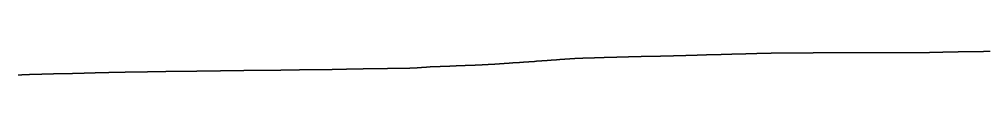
# Model space of a CAD drawing. Header units: millimetres. Extents: x 0 to 74012, y -3596 to 150.
# Drawn here: x 27690 to 37008, y -530 to -303 of the extents above; entities that cross this region are included whole.
import ezdxf

# ---------------------------------------------------------------- set-up
doc = ezdxf.new("R2010")
doc.units = ezdxf.units.MM
doc.layers.add('Clone', color=7, linetype='CONTINUOUS')

msp = doc.modelspace()

# ---------------------------------------------------------------- linework, layer by layer
at = {"layer": 'Clone'}
for points in [[(32997.1, -373.11), (33011.8, -372.666)], [(33011.8, -372.666), (33026.6, -371.86)], [(33026.6, -371.86), (33041.3, -371.459)], [(33041.3, -371.459), (33056, -370.718)], [(33056, -370.718), (33070.8, -370.394)], [(33070.8, -370.394), (33085.5, -369.764)], [(33085.5, -369.764), (33100.3, -369.39)], [(33100.3, -369.39), (33115, -367.739)], [(33115, -367.739), (33129.8, -367.257)], [(33129.8, -367.257), (33144.5, -366.632)], [(33144.5, -366.632), (33159.3, -366.445)], [(33159.3, -366.445), (33174, -366.296)], [(33174, -366.296), (33188.8, -366.035)], [(33188.8, -366.035), (33203.5, -365.881)], [(33203.5, -365.881), (33218.2, -365.539)], [(33218.2, -365.539), (33233, -364.403)], [(33233, -364.403), (33247.7, -363.899)], [(33247.7, -363.899), (33262.5, -363.717)], [(33262.5, -363.717), (33277.2, -363.27)], [(33277.2, -363.27), (33292, -362.95)], [(33292, -362.95), (33306.7, -362.286)], [(33306.7, -362.286), (33321.5, -361.964)], [(33321.5, -361.964), (33336.2, -360.597)], [(33336.2, -360.597), (33350.9, -360.464)], [(33350.9, -360.464), (33365.7, -360.39)], [(33365.7, -360.39), (33380.4, -360.262)], [(33380.4, -360.262), (33395.2, -360.111)], [(33395.2, -360.111), (33409.9, -359.633)], [(33409.9, -359.633), (33424.7, -359.387)], [(33424.7, -359.387), (33439.4, -358.823)], [(33439.4, -358.823), (33454.2, -358)], [(33454.2, -358), (33468.9, -357.562)], [(33468.9, -357.562), (33483.7, -357.364)], [(33483.7, -357.364), (33498.4, -356.752)], [(33498.4, -356.752), (33513.1, -356.439)], [(33513.1, -356.439), (33527.9, -356.014)], [(33527.9, -356.014), (33542.6, -355.849)], [(33542.6, -355.849), (33557.4, -355.539)], [(33557.4, -355.539), (33572.1, -354.657)], [(33572.1, -354.657), (33586.9, -354.192)], [(33586.9, -354.192), (33601.6, -354.005)], [(33601.6, -354.005), (33616.4, -353.601)], [(33616.4, -353.601), (33631.1, -353.445)], [(33631.1, -353.445), (33645.8, -353.228)], [(33645.8, -353.228), (33660.6, -352.99)], [(33660.6, -352.99), (33675.3, -352.201)], [(33675.3, -352.201), (33690.1, -351.935)], [(33690.1, -351.935), (33704.8, -351.919)], [(33704.8, -351.919), (33719.6, -351.871)], [(33719.6, -351.871), (33734.3, -352.002)], [(33734.3, -352.002), (33749.1, -352.2)], [(33749.1, -352.2), (33763.8, -352.188)], [(33763.8, -352.188), (33778.6, -351.894)], [(33778.6, -351.894), (33793.3, -351.084)], [(33793.3, -351.084), (33808, -350.443)], [(33808, -350.443), (33822.8, -350.12)], [(33822.8, -350.12), (33837.5, -349.642)], [(33837.5, -349.642), (33852.3, -349.379)], [(33852.3, -349.379), (33867, -349.16)], [(33867, -349.16), (33881.8, -348.603)], [(33881.8, -348.603), (33896.5, -348.471)], [(33896.5, -348.471), (33911.3, -347.555)], [(33911.3, -347.555), (33926, -347.354)], [(33926, -347.354), (33940.7, -346.952)], [(33940.7, -346.952), (33955.5, -346.751)], [(33955.5, -346.751), (33970.2, -346.349)], [(33970.2, -346.349), (33985, -345.967)], [(33985, -345.967), (33999.7, -345.313)], [(33999.7, -345.313), (34014.5, -345.037)], [(34014.5, -345.037), (34029.2, -344.07)], [(34029.2, -344.07), (34044, -343.907)], [(34044, -343.907), (34058.7, -343.521)], [(34058.7, -343.521), (34073.5, -343.338)], [(34073.5, -343.338), (34088.2, -343.019)], [(34088.2, -343.019), (34102.9, -342.901)], [(34102.9, -342.901), (34117.7, -342.687)], [(34117.7, -342.687), (34132.4, -341.589)], [(34132.4, -341.589), (34147.2, -341.366)], [(34147.2, -341.366), (34161.9, -340.888)], [(34161.9, -340.888), (34176.7, -340.639)], [(34176.7, -340.639), (34191.4, -340.006)], [(34191.4, -340.006), (34206.2, -339.726)], [(34206.2, -339.726), (34220.9, -339.211)], [(34220.9, -339.211), (34235.6, -338.897)], [(34235.6, -338.897), (34250.4, -337.742)], [(34250.4, -337.742), (34265.1, -337.529)], [(34265.1, -337.529), (34279.9, -336.957)], [(34279.9, -336.957), (34294.6, -336.571)], [(34294.6, -336.571), (34309.4, -335.806)], [(34309.4, -335.806), (34324.1, -335.633)], [(34324.1, -335.633), (34338.9, -335.194)], [(34338.9, -335.194), (34353.6, -334.438)], [(34353.6, -334.438), (34368.4, -333.501)], [(34368.4, -333.501), (34383.1, -333.46)], [(34383.1, -333.46), (34397.8, -333.549)], [(34397.8, -333.549), (34412.6, -333.696)], [(34412.6, -333.696), (34427.3, -333.528)], [(34427.3, -333.528), (34442.1, -333.195)], [(34442.1, -333.195), (34456.8, -333.035)], [(34456.8, -333.035), (34471.6, -331.991)], [(34471.6, -331.991), (34486.3, -331.821)], [(34486.3, -331.821), (34501.1, -331.482)], [(34501.1, -331.482), (34515.8, -331.234)], [(34515.8, -331.234), (34530.5, -330.376)], [(34530.5, -330.376), (34545.3, -330)], [(34545.3, -330), (34560, -329.781)], [(34560, -329.781), (34574.8, -329.556)], [(34574.8, -329.556), (34589.5, -328.859)], [(34589.5, -328.859), (34604.3, -328.41)], [(34604.3, -328.41), (34619, -328.185)], [(34619, -328.185), (34633.8, -327.736)], [(34633.8, -327.736), (34648.5, -327.529)], [(34648.5, -327.529), (34663.3, -327.149)], [(34663.3, -327.149), (34678, -326.874)], [(34678, -326.874), (34692.7, -326.315)], [(34692.7, -326.315), (34707.5, -325.69)], [(34707.5, -325.69), (34722.2, -325.131)], [(34722.2, -325.131), (34737, -324.887)], [(34737, -324.887), (34751.7, -324.403)], [(34751.7, -324.403), (34766.5, -324.162)], [(34766.5, -324.162), (34781.2, -323.679)], [(34781.2, -323.679), (34796, -323.437)], [(34796, -323.437), (34810.7, -322.528)], [(34810.7, -322.528), (34825.4, -322.286)], [(34825.4, -322.286), (34840.2, -322.045)], [(34840.2, -322.045), (34854.9, -321.562)], [(34854.9, -321.562), (34869.7, -321.32)], [(34869.7, -321.32), (34884.4, -320.937)], [(34884.4, -320.937), (34899.2, -320.73)], [(34899.2, -320.73), (34913.9, -320.683)], [(34913.9, -320.683), (34928.7, -320.053)], [(34928.7, -320.053), (34943.4, -319.755)], [(34943.4, -319.755), (34958.2, -319.533)], [(34958.2, -319.533), (34972.9, -319.135)], [(34972.9, -319.135), (34987.6, -319.421)], [(34987.6, -319.421), (35002.4, -318.839)], [(35002.4, -318.839), (35017.1, -318.603)], [(35017.1, -318.603), (35031.9, -318.438)], [(35031.9, -318.438), (35046.6, -318.07)], [(35046.6, -318.07), (35061.4, -318.102)], [(35061.4, -318.102), (35076.1, -318.166)], [(35076.1, -318.166), (35090.9, -318.198)], [(35090.9, -318.198), (35105.6, -318.262)], [(35105.6, -318.262), (35120.3, -318.294)], [(35120.3, -318.294), (35135.1, -318.358)], [(35135.1, -318.358), (35149.8, -318.39)], [(35149.8, -318.39), (35164.6, -318.055)], [(35164.6, -318.055), (35179.3, -318.087)], [(35179.3, -318.087), (35194.1, -318.151)], [(35194.1, -318.151), (35208.8, -318.183)], [(35208.8, -318.183), (35223.6, -318.247)], [(35223.6, -318.247), (35238.3, -318.279)], [(35238.3, -318.279), (35253.1, -318.343)], [(35253.1, -318.343), (35267.8, -317.975)], [(35267.8, -317.975), (35282.5, -317.855)], [(35282.5, -317.855), (35297.3, -317.675)], [(35297.3, -317.675), (35312, -317.496)], [(35312, -317.496), (35326.8, -317.251)], [(35326.8, -317.252), (35341.5, -317.148)], [(35341.5, -317.148), (35356.3, -316.993)], [(35356.3, -316.993), (35371, -316.936)], [(35371, -316.936), (35385.8, -316.466)], [(35385.8, -316.466), (35400.5, -316.409)], [(35400.5, -316.409), (35415.2, -316.296)], [(35415.2, -316.296), (35430, -316.24)], [(35430, -316.24), (35444.7, -316.263)], [(35444.7, -316.263), (35459.5, -316.098)], [(35459.5, -316.098), (35474.2, -316.217)], [(35474.2, -316.217), (35489, -316.168)], [(35489, -316.168), (35503.7, -315.439)], [(35503.7, -315.439), (35518.5, -315.23)], [(35518.5, -315.23), (35533.2, -315.02)], [(35533.2, -315.02), (35548, -315)], [(35548, -315), (35562.7, -315)], [(35562.7, -315), (35577.4, -315)], [(35577.4, -315), (35592.2, -315)], [(35592.2, -315), (35606.9, -315)], [(35606.9, -315), (35621.7, -315)], [(35621.7, -315), (35636.4, -315)], [(35636.4, -315), (35651.2, -315)], [(35651.2, -315), (35665.9, -315)], [(35665.9, -315), (35680.7, -315)], [(35680.7, -315), (35695.4, -315)], [(35695.4, -315), (35710.1, -315)], [(35710.1, -315), (35724.9, -315)], [(35724.9, -315), (35739.6, -315)], [(35739.6, -315), (35754.4, -315)], [(35754.4, -315), (35769.1, -315)], [(35769.1, -315), (35783.9, -315)], [(35783.9, -315), (35798.6, -315)], [(35798.6, -315), (35813.4, -315)], [(35813.4, -315), (35828.1, -315)], [(35828.1, -315), (35842.9, -315)], [(35842.9, -315), (35857.6, -315)], [(35857.6, -315), (35872.3, -315)], [(35872.3, -315), (35887.1, -315)], [(35887.1, -315), (35901.8, -315)], [(35901.8, -315), (35916.6, -315)], [(35916.6, -315), (35931.3, -315)], [(35931.3, -315), (35946.1, -315)], [(35946.1, -315), (35960.8, -315)], [(35960.8, -315), (35975.6, -315)], [(35975.6, -315), (35990.3, -315)], [(35990.3, -315), (36005, -315)], [(36005, -315), (36019.8, -315)], [(36019.8, -315), (36034.5, -315)], [(36034.5, -315), (36049.3, -315)], [(36049.3, -315), (36064, -315)], [(36064, -315), (36078.8, -315)], [(36078.8, -315), (36093.5, -315)], [(36093.5, -315), (36108.3, -315)], [(36108.3, -315), (36123, -315)], [(36123, -315), (36137.8, -315)], [(36137.8, -315), (36152.5, -315)], [(36152.5, -315), (36167.2, -315)], [(36167.2, -315), (36182, -315)], [(36182, -315), (36196.7, -315)], [(36196.7, -315), (36211.5, -315)], [(36211.5, -315), (36226.2, -315)], [(36226.2, -315), (36241, -315)], [(36241, -315), (36255.7, -315)], [(36255.7, -315), (36270.5, -315)], [(36270.5, -315), (36285.2, -315)], [(36285.2, -315), (36299.9, -315)], [(36299.9, -315), (36314.7, -315)], [(36314.7, -315), (36329.4, -315)], [(36329.4, -315), (36344.2, -315)], [(36344.2, -315), (36358.9, -315)], [(36358.9, -315), (36373.7, -315)], [(36373.7, -315), (36388.4, -315)], [(36388.4, -315), (36403.2, -315)], [(36403.2, -315), (36417.9, -314.672)], [(36417.9, -314.672), (36432.7, -314.382)], [(36432.7, -314.382), (36447.4, -313.834)], [(36447.4, -313.834), (36462.1, -313.548)], [(36462.1, -313.548), (36476.9, -313.262)], [(36476.9, -313.262), (36491.6, -312.793)], [(36491.6, -312.793), (36506.4, -312.566)], [(36506.4, -312.566), (36521.1, -311.897)], [(36521.1, -311.897), (36535.9, -311.669)], [(36535.9, -311.669), (36550.6, -311.214)], [(36550.6, -311.214), (36565.4, -310.987)], [(36565.4, -310.987), (36580.1, -310.532)], [(36580.1, -310.532), (36594.8, -310.304)], [(36594.8, -310.304), (36609.6, -309.849)], [(36609.6, -309.849), (36624.3, -309.622)], [(36624.3, -309.622), (36639.1, -308.953)], [(36639.1, -308.953), (36653.8, -308.725)], [(36653.8, -308.725), (36668.6, -308.27)], [(36668.6, -308.27), (36683.3, -308.098)], [(36683.3, -308.098), (36698.1, -307.865)], [(36698.1, -307.865), (36712.8, -307.738)], [(36712.8, -307.738), (36727.6, -307.61)], [(36727.6, -307.61), (36742.3, -307.109)], [(36742.3, -307.109), (36757, -306.981)], [(36757, -306.981), (36771.8, -306.726)], [(36771.8, -306.726), (36786.5, -306.598)], [(36786.5, -306.598), (36801.3, -306.342)], [(36801.3, -306.342), (36816, -306.178)], [(36816, -306.178), (36830.8, -305.965)], [(36830.8, -305.965), (36845.5, -305.926)], [(36845.5, -305.926), (36860.3, -305.543)], [(36860.3, -305.543), (36875, -305.504)], [(36875, -305.504), (36889.7, -305.426)], [(36889.7, -305.426), (36904.5, -305.387)], [(36904.5, -305.387), (36919.2, -305.309)], [(36919.2, -305.309), (36934, -305.128)], [(36934, -305.128), (36948.7, -304.899)], [(36948.7, -304.899), (36963.5, -304.388)], [(36963.5, -304.388), (36978.2, -303.857)], [(36978.2, -303.857), (36993, -303.85)], [(36993, -303.85), (37007.7, -303.604)], [(37007.7, -303.604), (37022.5, -303.254)], [(31375.1, -466.058), (31389.9, -465.821)], [(31389.9, -465.821), (31404.6, -465.408)], [(31404.6, -465.408), (31419.4, -465.164)], [(31419.4, -465.164), (31434.1, -465.058)], [(31434.1, -465.058), (31448.8, -464.47)], [(31448.8, -464.47), (31463.6, -464.099)], [(31463.6, -464.099), (31478.3, -463.365)], [(31478.3, -463.365), (31493.1, -462.997)], [(31493.1, -462.997), (31507.8, -462.644)], [(31507.8, -462.644), (31522.6, -460.568)], [(31522.6, -460.568), (31537.3, -459.87)], [(31537.3, -459.87), (31552.1, -458.474)], [(31552.1, -458.474), (31566.8, -457.777)], [(31566.8, -457.777), (31581.5, -456.381)], [(31581.5, -456.381), (31596.3, -455.683)], [(31596.3, -455.683), (31611, -454.475)], [(31611, -454.475), (31625.8, -453.97)], [(31625.8, -453.97), (31640.5, -451.435)], [(31640.5, -451.435), (31655.3, -450.941)], [(31655.3, -450.941), (31670, -450.494)], [(31670, -450.494), (31684.8, -450.265)], [(31684.8, -450.266), (31699.5, -449.804)], [(31699.5, -449.804), (31714.3, -449.615)], [(31714.3, -449.615), (31729, -449.213)], [(31729, -449.213), (31743.7, -448.08)], [(31743.7, -448.08), (31758.5, -447.845)], [(31758.5, -447.845), (31773.2, -447.346)], [(31773.2, -447.346), (31788, -447.007)], [(31788, -447.007), (31802.7, -446.352)], [(31802.7, -446.352), (31817.5, -446.066)], [(31817.5, -446.066), (31832.2, -445.38)], [(31832.2, -445.38), (31847, -445.017)], [(31847, -445.017), (31861.7, -443.308)], [(31861.7, -443.308), (31876.4, -442.95)], [(31876.4, -442.95), (31891.2, -442.249)], [(31891.2, -442.249), (31905.9, -441.901)], [(31905.9, -441.901), (31920.7, -441.215)], [(31920.7, -441.215), (31935.4, -440.887)], [(31935.4, -440.887), (31950.2, -440.25)], [(31950.2, -440.25), (31964.9, -439.913)], [(31964.9, -439.913), (31979.7, -438.621)], [(31979.7, -438.621), (31994.4, -437.974)], [(31994.4, -437.974), (32009.2, -437.667)], [(32009.2, -437.667), (32023.9, -437.07)], [(32023.9, -437.07), (32038.6, -436.804)], [(32038.6, -436.804), (32053.4, -436.284)], [(32053.4, -436.284), (32068.1, -436.036)], [(32068.1, -436.036), (32082.9, -435.544)], [(32082.9, -435.544), (32097.6, -434.212)], [(32097.6, -434.212), (32112.4, -433.594)], [(32112.4, -433.594), (32127.1, -433.308)], [(32127.1, -433.308), (32141.9, -432.625)], [(32141.9, -432.625), (32156.6, -432.346)], [(32156.6, -432.346), (32171.3, -431.599)], [(32171.3, -431.599), (32186.1, -431.228)], [(32186.1, -431.228), (32200.8, -428.961)], [(32200.8, -428.961), (32215.6, -428.667)], [(32215.6, -428.667), (32230.3, -427.875)], [(32230.3, -427.875), (32245.1, -426.884)], [(32245.1, -426.884), (32259.8, -426.366)], [(32259.8, -426.366), (32274.6, -425.303)], [(32274.6, -425.303), (32289.3, -424.754)], [(32289.3, -424.754), (32304.1, -423.544)], [(32304.1, -423.544), (32318.8, -421.405)], [(32318.8, -421.405), (32333.5, -420.513)], [(32333.5, -420.513), (32348.3, -420.126)], [(32348.3, -420.126), (32363, -418.876)], [(32363, -418.876), (32377.8, -418.2)], [(32377.8, -418.2), (32392.5, -416.859)], [(32392.5, -416.859), (32407.3, -416.307)], [(32407.3, -416.307), (32422, -415.221)], [(32422, -415.221), (32436.8, -412.961)], [(32436.8, -412.961), (32451.5, -412.464)], [(32451.5, -412.464), (32466.2, -411.534)], [(32466.2, -411.534), (32481, -411.149)], [(32481, -411.149), (32495.7, -410.345)], [(32495.7, -410.345), (32510.5, -409.914)], [(32510.5, -409.914), (32525.2, -408.959)], [(32525.2, -408.959), (32540, -406.676)], [(32540, -406.676), (32554.7, -405.716)], [(32554.7, -405.716), (32569.5, -405.217)], [(32569.5, -405.217), (32584.2, -403.944)], [(32584.2, -403.944), (32599, -403.284)], [(32599, -403.284), (32613.7, -402.175)], [(32613.7, -402.175), (32628.4, -401.679)], [(32628.4, -401.679), (32643.2, -400.68)], [(32643.2, -400.68), (32657.9, -397.799)], [(32657.9, -397.799), (32672.7, -396.571)], [(32672.7, -396.571), (32687.4, -395.912)], [(32687.4, -395.912), (32702.2, -395.248)], [(32702.2, -395.248), (32716.9, -393.89)], [(32716.9, -393.89), (32731.7, -393.28)], [(32731.7, -393.28), (32746.4, -392.207)], [(32746.4, -392.207), (32761.1, -391.65)], [(32761.1, -391.65), (32775.9, -388.928)], [(32775.9, -388.928), (32790.6, -388.54)], [(32790.6, -388.54), (32805.4, -387.605)], [(32805.4, -387.605), (32820.1, -387.006)], [(32820.1, -387.006), (32834.9, -385.827)], [(32834.9, -385.827), (32849.6, -385.062)], [(32849.6, -385.062), (32864.4, -383.643)], [(32864.4, -383.643), (32879.1, -382.762)], [(32879.1, -382.762), (32893.9, -380.217)], [(32893.9, -380.217), (32908.6, -379.632)], [(32908.6, -379.632), (32923.3, -379.179)], [(32923.3, -379.179), (32938.1, -377.901)], [(32938.1, -377.901), (32952.8, -377.167)], [(32952.8, -377.167), (32967.6, -375.649)], [(32967.6, -375.649), (32982.3, -374.963)], [(32982.3, -374.963), (32997.1, -373.11)], [(27678.8, -530.059), (27689.8, -529.88)], [(27689.8, -529.88), (27700.8, -529.19)], [(27700.8, -529.19), (27711.8, -528.954)], [(27711.8, -528.954), (27722.7, -528.237)], [(27722.7, -528.237), (27733.7, -527.929)], [(27733.7, -527.929), (27744.7, -527.171)], [(27744.7, -527.171), (27755.7, -526.914)], [(27755.7, -526.914), (27766.7, -526.631)], [(27766.7, -526.631), (27777.6, -525.873)], [(27777.6, -525.873), (27788.6, -525.624)], [(27788.6, -525.624), (27799.6, -525.006)], [(27799.6, -525.006), (27810.6, -525)], [(27810.6, -525), (27821.6, -525)], [(27821.6, -525), (27832.5, -524.401)], [(27832.5, -524.401), (27843.5, -524.291)], [(27843.5, -524.291), (27854.5, -523.724)], [(27854.5, -523.724), (27865.5, -523.644)], [(27865.5, -523.644), (27876.5, -523.068)], [(27876.5, -523.068), (27887.5, -522.964)], [(27887.5, -522.964), (27898.4, -522.858)], [(27898.4, -522.858), (27909.1, -522.25)], [(27909.1, -522.25), (27919.7, -522.059)], [(27919.7, -522.059), (27930.3, -521.861)], [(27930.3, -521.861), (27941, -521.22)], [(27941, -521.22), (27951.6, -521.029)], [(27951.6, -521.029), (27962.3, -520.862)], [(27962.3, -520.862), (27972.9, -520.244)], [(27972.9, -520.244), (27983.5, -520.101)], [(27983.5, -520.101), (27994.2, -519.519)], [(27994.2, -519.519), (28004.8, -519.416)], [(28004.8, -519.416), (28015.4, -519.311)], [(28015.4, -519.311), (28026.1, -518.727)], [(28026.1, -518.727), (28036.7, -518.619)], [(28036.7, -518.619), (28047.4, -518.507)], [(28047.4, -518.507), (28058, -517.975)], [(28058, -517.975), (28068.6, -517.811)], [(28068.6, -517.811), (28079.3, -517.768)], [(28079.3, -517.768), (28089.9, -517.265)], [(28089.9, -517.265), (28100.6, -517.242)], [(28100.6, -517.242), (28111.2, -517.219)], [(28111.2, -517.219), (28121.8, -516.825)], [(28121.8, -516.825), (28132.5, -516.878)], [(28132.5, -516.878), (28143.1, -516.931)], [(28143.1, -516.931), (28153.7, -516.512)], [(28153.7, -516.512), (28164.4, -516.566)], [(28164.4, -516.565), (28175, -516.619)], [(28175, -516.619), (28185.7, -516.138)], [(28185.7, -516.138), (28196.3, -516.042)], [(28196.3, -516.042), (28206.9, -515.926)], [(28206.9, -515.926), (28217.6, -515.385)], [(28217.6, -515.385), (28228.2, -515.273)], [(28228.2, -515.273), (28238.8, -515.164)], [(28238.8, -515.164), (28249.5, -514.604)], [(28249.5, -514.604), (28260.1, -514.458)], [(28260.1, -514.458), (28270.8, -514.147)], [(28270.8, -514.147), (28281.4, -513.964)], [(28281.4, -513.964), (28292, -513.312)], [(28292, -513.312), (28302.7, -513.048)], [(28302.7, -513.048), (28313.3, -512.785)], [(28313.3, -512.785), (28323.9, -512.13)], [(28323.9, -512.13), (28334.6, -511.867)], [(28334.6, -511.867), (28345.2, -511.603)], [(28345.2, -511.603), (28355.9, -511.34)], [(28355.9, -511.34), (28366.5, -510.685)], [(28366.5, -510.685), (28377.1, -510.428)], [(28377.1, -510.428), (28387.8, -510.123)], [(28387.8, -510.123), (28398.4, -510)], [(28398.4, -510), (28409.1, -509.771)], [(28409.1, -509.771), (28419.7, -509.573)], [(28419.7, -509.573), (28430.3, -509.374)], [(28430.3, -509.374), (28441, -508.787)], [(28441, -508.787), (28451.6, -508.589)], [(28451.6, -508.589), (28462.2, -508.39)], [(28462.2, -508.39), (28472.9, -508.192)], [(28472.9, -508.192), (28483.5, -507.619)], [(28483.5, -507.619), (28494.2, -507.487)], [(28494.2, -507.487), (28504.8, -507.371)], [(28504.8, -507.371), (28515.4, -507.24)], [(28515.4, -507.24), (28526.1, -506.706)], [(28526.1, -506.706), (28536.7, -506.588)], [(28536.7, -506.588), (28547.3, -506.504)], [(28547.3, -506.504), (28558, -505.979)], [(28558, -505.979), (28568.6, -505.849)], [(28568.6, -505.849), (28579.3, -505.73)], [(28579.3, -505.73), (28589.6, -505.612)], [(28589.6, -505.612), (28599.9, -505.486)], [(28599.9, -505.486), (28610.2, -504.961)], [(28610.2, -504.961), (28620.5, -504.855)], [(28620.5, -504.855), (28630.8, -504.749)], [(28630.8, -504.749), (28641.2, -504.641)], [(28641.2, -504.641), (28651.5, -504.52)], [(28651.5, -504.52), (28661.8, -503.984)], [(28661.8, -503.984), (28672.1, -503.866)], [(28672.1, -503.866), (28682.4, -503.845)], [(28682.4, -503.845), (28692.7, -503.702)], [(28692.7, -503.702), (28703, -503.454)], [(28703, -503.454), (28713.4, -502.937)], [(28713.4, -502.937), (28723.7, -502.813)], [(28723.7, -502.813), (28734, -502.816)], [(28734, -502.816), (28744.3, -502.871)], [(28744.3, -502.871), (28754.6, -502.927)], [(28754.6, -502.927), (28764.9, -502.608)], [(28764.9, -502.608), (28775.3, -502.591)], [(28775.3, -502.591), (28785.6, -502.546)], [(28785.6, -502.546), (28795.9, -502.491)], [(28795.9, -502.491), (28806.2, -502.48)], [(28806.2, -502.48), (28816.5, -502.01)], [(28816.5, -502.01), (28826.8, -501.856)], [(28826.8, -501.856), (28837.1, -501.702)], [(28837.1, -501.702), (28847.5, -501.547)], [(28847.5, -501.547), (28857.8, -501.393)], [(28857.8, -501.393), (28868.1, -500.889)], [(28868.1, -500.889), (28878.4, -500.735)], [(28878.4, -500.735), (28888.7, -500.58)], [(28888.7, -500.58), (28899, -500.426)], [(28899, -500.426), (28909.4, -500.271)], [(28909.4, -500.271), (28919.7, -500.103)], [(28919.7, -500.103), (28930, -499.545)], [(28930, -499.545), (28940.3, -499.391)], [(28940.3, -499.391), (28950.6, -499.13)], [(28950.6, -499.13), (28960.9, -498.939)], [(28960.9, -498.939), (28971.2, -498.733)], [(28971.2, -498.733), (28981.6, -498.602)], [(28981.6, -498.602), (28991.9, -498.478)], [(28991.9, -498.478), (29002.2, -498.378)], [(29002.2, -498.378), (29012.5, -497.89)], [(29012.5, -497.89), (29022.8, -497.789)], [(29022.8, -497.789), (29033.1, -497.721)], [(29033.1, -497.721), (29043.5, -497.652)], [(29043.5, -497.652), (29053.8, -497.583)], [(29053.8, -497.583), (29064.1, -497.515)], [(29064.1, -497.515), (29074.4, -497.446)], [(29074.4, -497.446), (29084.7, -497.309)], [(29084.7, -497.309), (29095, -496.802)], [(29095, -496.802), (29105.4, -496.66)], [(29105.4, -496.66), (29115.7, -496.528)], [(29115.7, -496.528), (29126, -496.385)], [(29126, -496.385), (29136.3, -496.278)], [(29136.3, -496.278), (29146.6, -496.172)], [(29146.6, -496.172), (29156.9, -496.088)], [(29156.9, -496.088), (29167.2, -495.602)], [(29167.2, -495.602), (29177.6, -495.5)], [(29177.6, -495.5), (29187.9, -495.407)], [(29187.9, -495.407), (29198.2, -495.315)], [(29198.2, -495.315), (29208.5, -495.203)], [(29208.5, -495.203), (29218.8, -495.086)], [(29218.8, -495.086), (29229.1, -494.977)], [(29229.1, -494.977), (29239.5, -494.782)], [(29239.5, -494.782), (29249.8, -494.342)], [(29249.8, -494.342), (29260.1, -494.285)], [(29260.1, -494.285), (29270.2, -494.253)], [(29270.2, -494.253), (29280.3, -494.222)], [(29280.3, -494.222), (29290.4, -494.19)], [(29290.4, -494.19), (29300.5, -494.159)], [(29300.5, -494.159), (29310.7, -494.127)], [(29310.7, -494.127), (29320.8, -494.095)], [(29320.8, -494.095), (29330.9, -494.064)], [(29330.9, -494.064), (29341, -494.032)], [(29341, -494.032), (29351.1, -494.001)], [(29351.1, -494.001), (29361.2, -493.618)], [(29361.2, -493.618), (29371.4, -493.625)], [(29371.4, -493.625), (29381.5, -493.658)], [(29381.5, -493.658), (29391.6, -493.599)], [(29391.6, -493.599), (29401.7, -493.54)], [(29401.7, -493.54), (29411.8, -493.451)], [(29411.8, -493.451), (29421.9, -493.352)], [(29421.9, -493.352), (29432.1, -493.28)], [(29432.1, -493.28), (29442.2, -493.185)], [(29442.2, -493.185), (29452.3, -493.079)], [(29452.3, -493.079), (29462.4, -492.997)], [(29462.4, -492.997), (29472.5, -492.612)], [(29472.5, -492.612), (29482.6, -492.541)], [(29482.6, -492.541), (29492.7, -492.47)], [(29492.7, -492.47), (29502.9, -492.392)], [(29502.9, -492.392), (29513, -492.312)], [(29513, -492.312), (29523.1, -492.173)], [(29523.1, -492.173), (29533.2, -491.995)], [(29533.2, -491.995), (29543.3, -491.817)], [(29543.3, -491.817), (29553.4, -491.678)], [(29553.4, -491.678), (29563.6, -491.57)], [(29563.6, -491.57), (29573.7, -491.458)], [(29573.7, -491.458), (29583.8, -491.32)], [(29583.8, -491.32), (29593.9, -490.858)], [(29593.9, -490.858), (29604, -490.664)], [(29604, -490.664), (29614.1, -490.467)], [(29614.1, -490.467), (29624.2, -490.334)], [(29624.2, -490.334), (29634.4, -490.171)], [(29634.4, -490.171), (29644.5, -490.02)], [(29644.5, -490.02), (29654.6, -489.869)], [(29654.6, -489.869), (29664.7, -489.718)], [(29664.7, -489.718), (29674.8, -489.566)], [(29674.8, -489.566), (29684.9, -489.415)], [(29684.9, -489.415), (29695.1, -489.264)], [(29695.1, -489.264), (29705.2, -488.811)], [(29705.2, -488.811), (29715.3, -488.66)], [(29715.3, -488.66), (29725.4, -488.544)], [(29725.4, -488.544), (29735.5, -488.458)], [(29735.5, -488.458), (29745.6, -488.377)], [(29745.6, -488.377), (29755.8, -488.296)], [(29755.8, -488.296), (29765.9, -488.22)], [(29765.9, -488.22), (29776, -488.202)], [(29776, -488.202), (29786.1, -488.138)], [(29786.1, -488.138), (29796.2, -488.074)], [(29796.2, -488.074), (29806.3, -488.01)], [(29806.3, -488.01), (29816.4, -487.63)], [(29816.4, -487.63), (29826.6, -487.518)], [(29826.6, -487.518), (29836.7, -487.345)], [(29836.7, -487.345), (29846.8, -487.188)], [(29846.8, -487.188), (29856.9, -487.03)], [(29856.9, -487.03), (29867, -486.873)], [(29867, -486.873), (29877.1, -486.75)], [(29877.1, -486.75), (29887.3, -486.692)], [(29887.3, -486.692), (29897.4, -486.654)], [(29897.4, -486.654), (29907.5, -486.616)], [(29907.5, -486.616), (29917.6, -486.578)], [(29917.6, -486.578), (29927.7, -486.25)], [(29927.7, -486.25), (29937.8, -486.294)], [(29937.8, -486.294), (29947.9, -486.371)], [(29947.9, -486.371), (29958.1, -486.318)], [(29958.1, -486.318), (29968.2, -486.265)], [(29968.2, -486.265), (29978.3, -486.212)], [(29978.3, -486.212), (29988.4, -486.159)], [(29988.4, -486.159), (29998.5, -486.106)], [(29998.5, -486.106), (30008.6, -486.053)], [(30008.6, -486.053), (30018.8, -486)], [(30018.8, -486), (30028.9, -485.947)], [(30028.9, -485.947), (30039, -485.894)], [(30039, -485.894), (30049.1, -485.548)], [(30049.1, -485.548), (30059.2, -485.495)], [(30059.2, -485.495), (30069.3, -485.442)], [(30069.3, -485.442), (30079.5, -485.389)], [(30079.5, -485.389), (30089.6, -485.336)], [(30089.6, -485.336), (30099.7, -485.283)], [(30099.7, -485.283), (30109.8, -485.23)], [(30109.8, -485.23), (30119.9, -485.177)], [(30119.9, -485.177), (30130, -485.081)], [(30130, -485.081), (30140.1, -484.89)], [(30140.1, -484.89), (30150.3, -484.748)], [(30150.3, -484.748), (30160.4, -484.382)], [(30160.4, -484.382), (30170.5, -484.302)], [(30170.5, -484.302), (30180.6, -484.246)], [(30180.6, -484.246), (30190.7, -484.135)], [(30190.7, -484.135), (30200.8, -484.003)], [(30200.8, -484.003), (30211, -483.871)], [(30211, -483.871), (30221.1, -483.74)], [(30221.1, -483.74), (30231.2, -483.608)], [(30231.2, -483.608), (30241.3, -483.477)], [(30241.3, -483.477), (30251.4, -483.345)], [(30251.4, -483.345), (30261.5, -483.231)], [(30261.5, -483.231), (30271.6, -482.802)], [(30271.6, -482.802), (30281.8, -482.634)], [(30281.8, -482.634), (30291.9, -482.504)], [(30291.9, -482.504), (30302, -482.389)], [(30302, -482.389), (30312.1, -482.217)], [(30312.1, -482.217), (30322.2, -482.045)], [(30322.2, -482.045), (30332.3, -481.874)], [(30332.3, -481.874), (30342.5, -481.702)], [(30342.5, -481.702), (30352.6, -481.53)], [(30352.6, -481.53), (30362.7, -481.357)], [(30362.7, -481.357), (30372.8, -481.189)], [(30372.8, -481.189), (30382.9, -480.758)], [(30382.9, -480.758), (30393, -480.612)], [(30393, -480.612), (30403.1, -480.463)], [(30403.1, -480.463), (30413.3, -480.312)], [(30413.3, -480.312), (30423.4, -480.161)], [(30423.4, -480.161), (30433.5, -480.009)], [(30433.5, -480.009), (30443.6, -480)], [(30443.6, -480), (30453.7, -480)], [(30453.7, -480), (30463.8, -480)], [(30463.8, -480), (30474, -480)], [(30474, -480), (30484.1, -480)], [(30484.1, -480), (30494.2, -479.551)], [(30494.2, -479.551), (30504.3, -479.473)], [(30504.3, -479.473), (30514.4, -479.395)], [(30514.4, -479.395), (30524.5, -479.317)], [(30524.5, -479.317), (30534.7, -479.239)], [(30534.7, -479.239), (30549.4, -479.162)], [(30549.4, -479.162), (30564.1, -479.084)], [(30564.1, -479.084), (30578.9, -479.056)], [(30578.9, -479.056), (30593.6, -479)], [(30593.6, -479), (30608.4, -478.479)], [(30608.4, -478.479), (30623.1, -478.424)], [(30623.1, -478.424), (30637.9, -478.314)], [(30637.9, -478.314), (30652.6, -478.254)], [(30652.6, -478.254), (30667.4, -478.043)], [(30667.4, -478.043), (30682.1, -477.922)], [(30682.1, -477.922), (30696.8, -477.523)], [(30696.8, -477.523), (30711.6, -477.272)], [(30711.6, -477.272), (30726.3, -476.412)], [(30726.3, -476.412), (30741.1, -476.136)], [(30741.1, -476.136), (30755.8, -475.762)], [(30755.8, -475.762), (30770.6, -475.576)], [(30770.6, -475.576), (30785.3, -475.203)], [(30785.3, -475.203), (30800.1, -475.017)], [(30800.1, -475.017), (30814.8, -474.89)], [(30814.8, -474.89), (30829.6, -474.564)], [(30829.6, -474.564), (30844.3, -474.06)], [(30844.3, -474.06), (30859, -473.863)], [(30859, -473.863), (30873.8, -473.764)], [(30873.8, -473.764), (30888.5, -473.457)], [(30888.5, -473.457), (30903.3, -473.375)], [(30903.3, -473.375), (30918, -473.151)], [(30918, -473.151), (30932.8, -472.937)], [(30932.8, -472.937), (30947.5, -472.441)], [(30947.5, -472.441), (30962.3, -471.962)], [(30962.3, -471.962), (30977, -471.466)], [(30977, -471.466), (30991.7, -471.218)], [(30991.7, -471.218), (31006.5, -470.723)], [(31006.5, -470.723), (31021.2, -470.567)], [(31021.2, -470.567), (31036, -470.465)], [(31036, -470.465), (31050.7, -470.238)], [(31050.7, -470.238), (31065.5, -469.855)], [(31065.5, -469.855), (31080.2, -469.643)], [(31080.2, -469.643), (31095, -469.54)], [(31095, -469.54), (31109.7, -469.318)], [(31109.7, -469.318), (31124.5, -469.209)], [(31124.5, -469.209), (31139.2, -468.995)], [(31139.2, -468.995), (31153.9, -468.894)], [(31153.9, -468.894), (31168.7, -468.721)], [(31168.7, -468.721), (31183.4, -468.349)], [(31183.4, -468.349), (31198.2, -468.214)], [(31198.2, -468.214), (31212.9, -468.147)], [(31212.9, -468.147), (31227.7, -467.947)], [(31227.7, -467.947), (31242.4, -467.837)], [(31242.4, -467.837), (31257.2, -467.619)], [(31257.2, -467.619), (31271.9, -467.506)], [(31271.9, -467.506), (31286.6, -467.385)], [(31286.6, -467.385), (31301.4, -466.854)], [(31301.4, -466.854), (31316.1, -466.743)], [(31316.1, -466.743), (31330.9, -466.517)], [(31330.9, -466.517), (31345.6, -466.399)], [(31345.6, -466.399), (31360.4, -466.171)], [(31360.4, -466.171), (31375.1, -466.058)]]:
    msp.add_open_spline(points, degree=1, dxfattribs=at)

doc.saveas('drawing.dxf')
